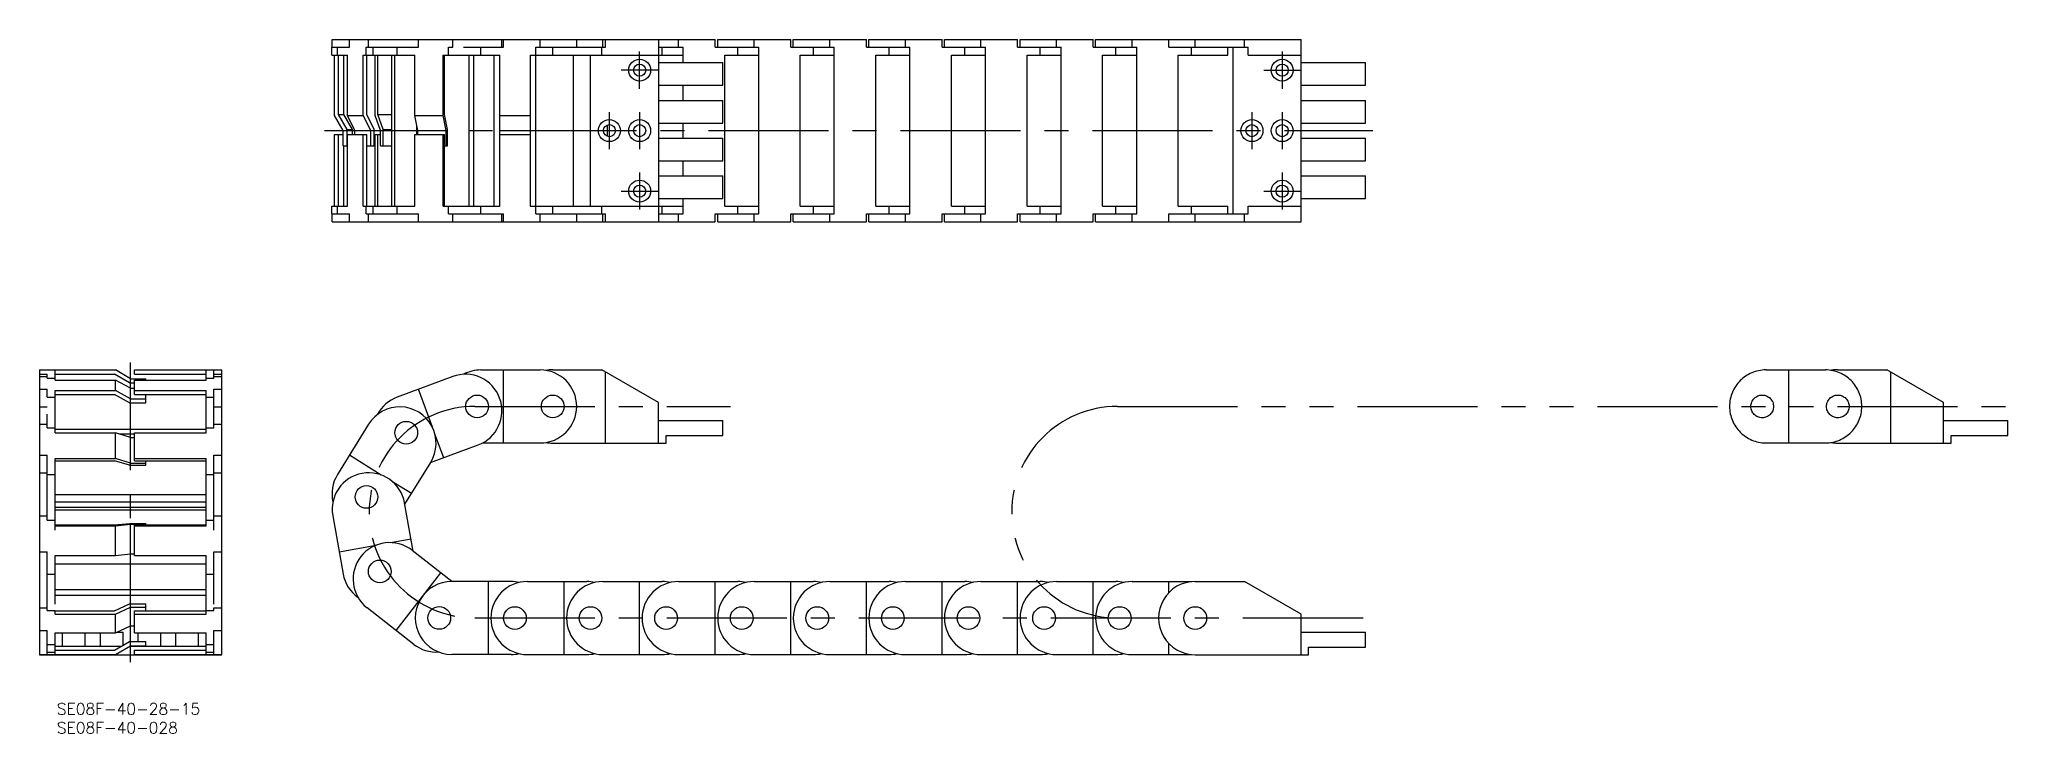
# Model space of a CAD drawing. Extents: x -48 to 475, y -21 to 163.
import ezdxf

# ---------------------------------------------------------------- set-up
doc = ezdxf.new("R2010")
doc.units = 0
doc.linetypes.add('CENTER', pattern=[50.8, 31.75, -6.35, 6.35, -6.35])
doc.linetypes.add('PHANTOM', pattern=[63.5, 31.75, -6.35, 6.35, -6.35, 6.35, -6.35])
doc.layers.get('0').update_dxf_attribs({"linetype": 'CONTINUOUS'})
doc.layers.add('CENTER', color=1, linetype='CENTER')
doc.styles.get("Standard").update_dxf_attribs({"font": 'txt.shx', "height": 3, "bigfont": 'bigfont.shx'})

msp = doc.modelspace()

# ---------------------------------------------------------------- linework, layer by layer
at = {"color": 7, "linetype": 'CONTINUOUS'}
for p, q in [((29.23, 160.72), (29.23, 162.77)), ((29.23, 162.77), (130.57, 162.77)), ((33.78, 160.72), (33.78, 162.77)), ((38.88, 160.72), (38.88, 162.77)), ((52.03, 160.72), (52.03, 162.77)), ((61.13, 160.72), (61.13, 162.77)), ((74.13, 160.72), (74.13, 162.77)), ((74.57, 160.72), (74.57, 162.77)), ((84.27, 160.72), (84.27, 162.77)), ((84.57, 162.78), (90.57, 162.78)), ((84.57, 162.77), (84.57, 162.78)), ((90.57, 162.77), (90.57, 162.78)), ((93.92, 160.72), (93.92, 162.77)), ((100.87, 160.72), (100.87, 162.77)), ((101.57, 160.72), (101.57, 162.77)), ((115.57, 162.77), (115.57, 114.57)), ((120.87, 160.72), (120.87, 162.77)), ((130.57, 160.72), (130.57, 162.77)), ((131.22, 160.72), (131.22, 162.77)), ((131.22, 162.77), (150.57, 162.77)), ((140.87, 160.72), (140.87, 162.77)), ((150.57, 160.72), (150.57, 162.77)), ((151.22, 160.72), (151.22, 162.77)), ((151.22, 162.77), (170.57, 162.77)), ((160.87, 160.72), (160.87, 162.77)), ((170.57, 160.72), (170.57, 162.77)), ((171.22, 160.72), (171.22, 162.77)), ((171.22, 162.77), (190.57, 162.77)), ((180.87, 160.72), (180.87, 162.77)), ((190.57, 160.72), (190.57, 162.77)), ((191.22, 160.72), (191.22, 162.77)), ((191.22, 162.77), (210.57, 162.77)), ((200.87, 160.72), (200.87, 162.77)), ((210.57, 160.72), (210.57, 162.77)), ((211.22, 160.72), (211.22, 162.77)), ((211.22, 162.77), (230.57, 162.77)), ((220.87, 160.72), (220.87, 162.77)), ((230.57, 160.72), (230.57, 162.77)), ((231.22, 160.72), (231.22, 162.77)), ((231.22, 162.77), (285.57, 162.77)), ((240.87, 160.72), (240.87, 162.77)), ((250.57, 160.72), (250.57, 162.77)), ((257.57, 160.72), (257.57, 162.77)), ((270.57, 160.72), (270.57, 162.77)), ((285.57, 114.57), (285.57, 162.77)), ((29.18, 158.67), (29.18, 160.72)), ((29.18, 160.72), (33.78, 160.72)), ((29.18, 158.67), (33.25, 158.67)), ((29.86, 142.67), (29.86, 158.67)), ((30.62, 158.67), (30.62, 160.72)), ((30.94, 142.96), (30.94, 158.67)), ((32.35, 142.96), (32.35, 158.67)), ((33.25, 142.67), (33.25, 158.67)), ((37.46, 142.67), (37.46, 158.67)), ((37.46, 158.67), (51.09, 158.67)), ((38.25, 158.67), (38.25, 160.72)), ((38.25, 160.72), (52.03, 160.72)), ((38.39, 142.96), (38.39, 158.67)), ((40.11, 158.67), (40.11, 160.72)), ((40.6, 142.67), (40.6, 158.67)), ((41.28, 142.96), (41.28, 158.67)), ((45.05, 118.67), (45.05, 158.67)), ((45.82, 118.67), (45.82, 158.67)), ((46.4, 158.67), (46.4, 160.72)), ((51.09, 142.67), (51.09, 158.67)), ((58.59, 142.67), (58.59, 158.67)), ((58.59, 158.67), (73.57, 158.67)), ((58.98, 142.96), (58.98, 158.67)), ((60, 158.67), (60, 160.72)), ((60, 160.72), (61.13, 160.72)), ((63.98, 160.72), (74.57, 160.72)), ((65.46, 118.67), (65.46, 158.67)), ((66.71, 118.67), (66.71, 158.67)), ((68.57, 158.67), (68.57, 160.72)), ((72.07, 118.67), (72.07, 158.67)), ((73.57, 118.67), (73.57, 158.67)), ((81.57, 158.67), (81.57, 118.67)), ((81.57, 158.67), (122.07, 158.67)), ((83.07, 116.62), (83.07, 160.72)), ((83.07, 160.72), (101.57, 160.72)), ((87.57, 158.67), (87.57, 160.72)), ((93.07, 118.67), (93.07, 158.67)), ((97.57, 118.67), (97.57, 158.67)), ((100.57, 158.67), (100.57, 160.72)), ((115.57, 160.72), (122.07, 160.72)), ((116.57, 158.67), (116.57, 160.72)), ((122.07, 156.67), (122.07, 160.72)), ((130.57, 160.72), (142.07, 160.72)), ((133.07, 118.67), (133.07, 158.67)), ((133.07, 158.67), (142.07, 158.67)), ((136.57, 158.67), (136.57, 160.72)), ((142.07, 116.62), (142.07, 160.72)), ((150.57, 160.72), (162.07, 160.72)), ((153.07, 118.67), (153.07, 158.67)), ((153.07, 158.67), (162.07, 158.67)), ((156.57, 158.67), (156.57, 160.72)), ((162.07, 116.62), (162.07, 160.72)), ((170.57, 160.72), (182.07, 160.72)), ((173.07, 118.67), (173.07, 158.67)), ((173.07, 158.67), (182.07, 158.67)), ((176.57, 158.67), (176.57, 160.72)), ((182.07, 116.62), (182.07, 160.72)), ((190.57, 160.72), (202.07, 160.72)), ((193.07, 118.67), (193.07, 158.67)), ((193.07, 158.67), (202.07, 158.67)), ((196.57, 158.67), (196.57, 160.72)), ((202.07, 116.62), (202.07, 160.72)), ((210.57, 160.72), (222.07, 160.72)), ((213.07, 118.67), (213.07, 158.67)), ((213.07, 158.67), (222.07, 158.67)), ((216.57, 158.67), (216.57, 160.72)), ((222.07, 116.62), (222.07, 160.72)), ((230.57, 160.72), (242.07, 160.72)), ((233.07, 118.67), (233.07, 158.67)), ((233.07, 158.67), (242.07, 158.67)), ((236.57, 158.67), (236.57, 160.72)), ((242.07, 116.62), (242.07, 160.72)), ((250.57, 160.72), (271.57, 160.72)), ((253.07, 118.67), (253.07, 158.67)), ((253.07, 158.67), (266.22, 158.67)), ((256.57, 158.67), (256.57, 160.72)), ((266.22, 158.67), (266.22, 160.72)), ((267.57, 116.62), (267.57, 160.72)), ((271.57, 158.67), (271.57, 160.72)), ((271.57, 158.67), (285.57, 158.67)), ((115.57, 156.67), (132.57, 156.67)), ((132.57, 150.67), (132.57, 156.67)), ((285.57, 156.67), (302.57, 156.67)), ((302.57, 150.67), (302.57, 156.67)), ((115.57, 150.67), (132.57, 150.67)), ((115.57, 146.67), (132.57, 146.67)), ((122.07, 146.67), (122.07, 150.67)), ((132.57, 140.67), (132.57, 146.67)), ((285.57, 150.67), (302.57, 150.67)), ((285.57, 146.67), (302.57, 146.67)), ((302.57, 140.67), (302.57, 146.67)), ((32.13, 138.67), (29.86, 142.67)), ((30.94, 142.96), (32.35, 142.96)), ((33.21, 138.96), (30.94, 142.96)), ((34.62, 138.96), (32.35, 142.96)), ((33.25, 142.67), (37.46, 142.67)), ((35.21, 138.67), (33.25, 142.67)), ((39.42, 138.67), (37.46, 142.67)), ((40.36, 138.96), (38.39, 142.96)), ((42.02, 138.67), (40.6, 142.67)), ((41.28, 142.96), (45.05, 142.96)), ((42.7, 138.96), (41.28, 142.96)), ((51.09, 142.67), (58.59, 142.67)), ((51.9, 138.67), (51.09, 142.67)), ((59.4, 138.67), (58.59, 142.67)), ((59.78, 138.96), (58.98, 142.96)), ((73.57, 142.67), (81.57, 142.67)), ((29.86, 118.67), (29.86, 137.67)), ((29.86, 137.67), (32.13, 137.67)), ((30.94, 118.67), (30.94, 137.67)), ((32.13, 134.67), (32.13, 138.67)), ((33.21, 134.67), (33.21, 138.96)), ((33.21, 138.96), (34.62, 138.96)), ((33.25, 118.67), (33.25, 137.67)), ((33.25, 137.67), (38.39, 137.67)), ((34.62, 137.67), (34.62, 138.96)), ((35.21, 137.67), (35.21, 138.67)), ((35.21, 138.67), (39.42, 138.67)), ((37.46, 118.67), (37.46, 137.67)), ((38.39, 118.67), (38.39, 137.67)), ((39.42, 134.67), (39.42, 138.67)), ((40.36, 134.67), (40.36, 138.96)), ((40.6, 118.67), (40.6, 137.67)), ((40.6, 137.67), (42.02, 137.67)), ((41.28, 118.67), (41.28, 137.67)), ((42.02, 134.67), (42.02, 138.67)), ((42.7, 134.67), (42.7, 138.96)), ((42.7, 138.96), (45.05, 138.96)), ((51.09, 118.67), (51.09, 137.67)), ((51.09, 137.67), (58.59, 137.67)), ((51.09, 137.67), (58.59, 137.67)), ((51.6, 137.67), (51.6, 140.14)), ((51.9, 137.67), (51.9, 138.67)), ((51.9, 138.67), (59.4, 138.67)), ((58.59, 118.67), (58.59, 137.67)), ((58.59, 137.67), (58.98, 137.67)), ((58.59, 137.67), (58.98, 137.67)), ((58.98, 118.67), (58.98, 137.67)), ((59.4, 134.67), (59.4, 138.67)), ((59.78, 134.67), (59.78, 138.96)), ((73.57, 138.67), (81.57, 138.67)), ((73.57, 137.67), (81.57, 137.67)), ((102.07, 137.15), (102.07, 140.19)), ((115.57, 140.67), (132.57, 140.67)), ((115.57, 136.67), (132.57, 136.67)), ((122.07, 136.67), (122.07, 140.67)), ((132.57, 130.67), (132.57, 136.67)), ((285.57, 140.67), (302.57, 140.67)), ((285.57, 136.67), (302.57, 136.67)), ((302.57, 130.67), (302.57, 136.67)), ((32.13, 134.67), (33.25, 134.67)), ((32.35, 118.67), (32.35, 134.67)), ((38.39, 134.67), (40.36, 134.67)), ((42.02, 134.67), (45.05, 134.67)), ((58.98, 134.67), (59.78, 134.67)), ((115.57, 130.67), (132.57, 130.67)), ((115.57, 126.67), (132.57, 126.67)), ((122.07, 126.67), (122.07, 130.67)), ((132.57, 120.67), (132.57, 126.67)), ((285.57, 130.67), (302.57, 130.67)), ((285.57, 126.67), (302.57, 126.67)), ((302.57, 120.67), (302.57, 126.67)), ((115.57, 120.67), (132.57, 120.67)), ((122.07, 116.62), (122.07, 120.67)), ((285.57, 120.67), (302.57, 120.67)), ((29.18, 116.62), (29.18, 118.67)), ((29.18, 118.67), (33.25, 118.67)), ((29.18, 116.62), (33.78, 116.62)), ((29.23, 114.57), (29.23, 116.62)), ((30.62, 116.62), (30.62, 118.67)), ((33.78, 114.57), (33.78, 116.62)), ((37.46, 118.67), (51.09, 118.67)), ((38.25, 116.62), (38.25, 118.67)), ((38.25, 116.62), (52.03, 116.62)), ((38.88, 114.57), (38.88, 116.62)), ((40.11, 116.62), (40.11, 118.67)), ((46.4, 116.62), (46.4, 118.67)), ((52.03, 114.57), (52.03, 116.62)), ((58.59, 118.67), (73.57, 118.67)), ((60, 116.62), (60, 118.67)), ((60, 116.62), (74.57, 116.62)), ((61.13, 114.57), (61.13, 116.62)), ((68.57, 116.62), (68.57, 118.67)), ((74.13, 114.57), (74.13, 116.62)), ((74.57, 114.57), (74.57, 116.62)), ((81.57, 118.67), (122.07, 118.67)), ((83.07, 116.62), (101.57, 116.62)), ((84.27, 114.57), (84.27, 116.62)), ((87.57, 116.62), (87.57, 118.67)), ((93.92, 114.57), (93.92, 116.62)), ((100.57, 116.62), (100.57, 118.67)), ((100.87, 114.57), (100.87, 116.62)), ((101.57, 114.57), (101.57, 116.62)), ((115.57, 116.62), (122.07, 116.62)), ((116.57, 116.62), (116.57, 118.67)), ((120.87, 114.57), (120.87, 116.62)), ((130.57, 114.57), (130.57, 116.62)), ((130.57, 116.62), (142.07, 116.62)), ((131.22, 114.57), (131.22, 116.62)), ((133.07, 118.67), (142.07, 118.67)), ((136.57, 116.62), (136.57, 118.67)), ((140.87, 114.57), (140.87, 116.62)), ((150.57, 114.57), (150.57, 116.62)), ((150.57, 116.62), (162.07, 116.62)), ((151.22, 114.57), (151.22, 116.62)), ((153.07, 118.67), (162.07, 118.67)), ((156.57, 116.62), (156.57, 118.67)), ((160.87, 114.57), (160.87, 116.62)), ((170.57, 114.57), (170.57, 116.62)), ((170.57, 116.62), (182.07, 116.62)), ((171.22, 114.57), (171.22, 116.62)), ((173.07, 118.67), (182.07, 118.67)), ((176.57, 116.62), (176.57, 118.67)), ((180.87, 114.57), (180.87, 116.62)), ((190.57, 114.57), (190.57, 116.62)), ((190.57, 116.62), (202.07, 116.62)), ((191.22, 114.57), (191.22, 116.62)), ((193.07, 118.67), (202.07, 118.67)), ((196.57, 116.62), (196.57, 118.67)), ((200.87, 114.57), (200.87, 116.62)), ((210.57, 114.57), (210.57, 116.62)), ((210.57, 116.62), (222.07, 116.62)), ((211.22, 114.57), (211.22, 116.62)), ((213.07, 118.67), (222.07, 118.67)), ((216.57, 116.62), (216.57, 118.67)), ((220.87, 114.57), (220.87, 116.62)), ((230.57, 114.57), (230.57, 116.62)), ((230.57, 116.62), (242.07, 116.62)), ((231.22, 114.57), (231.22, 116.62)), ((233.07, 118.67), (242.07, 118.67)), ((236.57, 116.62), (236.57, 118.67)), ((240.87, 114.57), (240.87, 116.62)), ((250.57, 114.57), (250.57, 116.62)), ((250.57, 116.62), (271.57, 116.62)), ((253.07, 118.67), (266.22, 118.67)), ((256.57, 116.62), (256.57, 118.67)), ((257.57, 114.57), (257.57, 116.62)), ((266.22, 116.62), (266.22, 118.67)), ((270.57, 114.57), (270.57, 116.62)), ((271.57, 116.62), (271.57, 118.67)), ((271.57, 118.67), (285.57, 118.67)), ((29.23, 114.57), (130.57, 114.57)), ((84.57, 114.56), (84.57, 114.57)), ((84.57, 114.56), (90.57, 114.56)), ((90.57, 114.56), (90.57, 114.57)), ((131.22, 114.57), (150.57, 114.57)), ((151.22, 114.57), (170.57, 114.57)), ((171.22, 114.57), (190.57, 114.57)), ((191.22, 114.57), (210.57, 114.57)), ((211.22, 114.57), (230.57, 114.57)), ((231.22, 114.57), (285.57, 114.57)), ((240.87, 114.57), (250.57, 114.57)), ((-48.2, 75.35), (-28.1, 75.35)), ((-48.2, 75.35), (-48.2, 0)), ((-48.2, 74.2), (-46.15, 74.2)), ((-48.2, 73.6), (-46.15, 73.6)), ((-46.15, 73.18), (-46.15, 74.2)), ((-44.1, 72.66), (-44.1, 75.35)), ((-44.1, 74.25), (-28.39, 74.25)), ((-24.39, 71.94), (-28.39, 74.25)), ((-24.1, 73.04), (-28.1, 75.35)), ((-23.1, 74.25), (-23.1, 75.35)), ((-23.1, 75.35), (-4.1, 75.35)), ((-23.1, 74.25), (-4.1, 74.25)), ((-4.1, 72.66), (-4.1, 75.35)), ((-4.1, 75.35), (-2.05, 75.35)), ((-2.05, 73.18), (-2.05, 75.35)), ((-2.05, 75.35), (0, 75.35)), ((-2.05, 74.2), (0, 74.2)), ((-2.05, 73.6), (0, 73.6)), ((0, 0), (0, 75.35)), ((61.13, 73.6), (46.4, 68.15)), ((68.57, 75.35), (84.27, 75.35)), ((74.57, 56.05), (74.57, 75.35)), ((87.57, 75.4), (100.57, 75.4)), ((115.57, 66.74), (100.57, 75.4)), ((101.57, 56), (101.57, 74.82)), ((-48.2, 70.23), (-46.15, 70.23)), ((-46.15, 73.18), (-44.1, 73.18)), ((-46.15, 68.15), (-46.15, 70.23)), ((-46.15, 68.15), (-44.1, 68.15)), ((-44.1, 72.66), (-28.1, 72.66)), ((-44.1, 58.72), (-44.1, 69.88)), ((-44.1, 69.88), (-28.1, 69.88)), ((-44.1, 68.85), (-28.39, 68.85)), ((-24.39, 66.69), (-28.39, 68.85)), ((-28.1, 69.88), (-28.1, 72.66)), ((-24.1, 70.5), (-28.1, 72.66)), ((-24.1, 67.72), (-28.1, 69.88)), ((-24.39, 71.94), (-23.1, 71.94)), ((-24.1, 73.04), (-20.1, 73.04)), ((-24.1, 67.72), (-24.1, 70.5)), ((-24.1, 67.72), (-24.1, 70.5)), ((-24.1, 70.5), (-23.1, 70.5)), ((-23.1, 68.85), (-23.1, 72.66)), ((-23.1, 72.66), (-4.1, 72.66)), ((-23.1, 69.88), (-4.1, 69.88)), ((-23.1, 68.85), (-4.1, 68.85)), ((-20.1, 72.66), (-20.1, 73.04)), ((-20.1, 66.69), (-20.1, 68.85)), ((-4.1, 73.18), (-2.05, 73.18)), ((-4.1, 58.72), (-4.1, 69.88)), ((-4.1, 68.15), (-2.05, 68.15)), ((-2.05, 60), (-2.05, 70.23)), ((-2.05, 70.23), (0, 70.23)), ((55.76, 60.18), (52.03, 70.23)), ((-48.2, 65.59), (-46.15, 65.59)), ((-46.15, 60), (-46.15, 63.65)), ((-24.39, 66.69), (-20.1, 66.69)), ((-24.1, 67.72), (-20.1, 67.72)), ((-2.05, 65.59), (0, 65.59)), ((115.57, 56), (115.57, 66.74)), ((-48.2, 61.02), (-46.15, 61.02)), ((-46.15, 60), (-44.1, 60)), ((-44.1, 59.65), (-4.1, 59.65)), ((-44.1, 58.72), (-28.1, 58.72)), ((-28.1, 51.92), (-28.1, 58.72)), ((-24.1, 57.51), (-28.1, 58.72)), ((-27.25, 58.46), (-23.1, 58.46)), ((-24.1, 50.7), (-24.1, 57.51)), ((-24.1, 57.51), (-23.1, 57.51)), ((-23.1, 51.34), (-23.1, 58.72)), ((-23.1, 58.72), (-4.1, 58.72)), ((-4.1, 60), (-2.05, 60)), ((-2.05, 61.02), (0, 61.02)), ((38.88, 61.02), (30.62, 47.66)), ((58.74, 52.13), (56.42, 58.38)), ((115.57, 62), (132.57, 62)), ((117.57, 58), (132.57, 58)), ((117.57, 56), (117.57, 58)), ((132.57, 58), (132.57, 62)), ((-48.2, 52.77), (-46.15, 52.77)), ((-46.15, 35.61), (-46.15, 52.77)), ((-2.05, 32.94), (-2.05, 52.77)), ((-2.05, 52.77), (0, 52.77)), ((-2.05, 52.77), (0, 52.77)), ((42.23, 47.54), (33.78, 52.77)), ((55.28, 50.85), (67.83, 55.5)), ((69.04, 56.05), (84.27, 56.05)), ((87.57, 56), (117.57, 56)), ((-48.2, 48.14), (-46.15, 48.14)), ((-46.15, 47.66), (-44.1, 47.66)), ((-44.1, 32.94), (-44.1, 51.92)), ((-44.1, 51.92), (-28.1, 51.92)), ((-44.1, 51.34), (-28.39, 51.34)), ((-24.39, 50.12), (-28.39, 51.34)), ((-24.1, 50.7), (-28.1, 51.92)), ((-24.39, 50.12), (-20.1, 50.12)), ((-24.1, 50.7), (-20.1, 50.7)), ((-23.1, 51.92), (-4.1, 51.92)), ((-23.1, 51.34), (-4.1, 51.34)), ((-20.1, 50.12), (-20.1, 51.34)), ((-4.1, 34.14), (-4.1, 51.92)), ((-4.1, 47.66), (-2.05, 47.66)), ((-2.05, 48.14), (0, 48.14)), ((48.45, 39.8), (55.3, 50.88)), ((-44.1, 42.38), (-4.1, 42.38)), ((50.19, 42.62), (45.49, 45.53)), ((-48.2, 36.79), (-46.15, 36.79)), ((-44.1, 40.49), (-4.1, 40.49)), ((-44.1, 39), (-4.1, 39)), ((-44.1, 38.37), (-4.1, 38.37)), ((-2.05, 36.79), (0, 36.79)), ((29.38, 36.79), (32.14, 21.34)), ((50.67, 27.38), (48.38, 40.19)), ((-46.15, 35.61), (-44.1, 35.61)), ((-44.1, 34.33), (-28.39, 34.33)), ((-44.1, 34.14), (-28.1, 34.14)), ((-28.39, 34.33), (-24.39, 34.73)), ((-28.1, 34.14), (-24.1, 34.54)), ((-28.1, 26.26), (-28.1, 34.14)), ((-24.39, 34.73), (-20.1, 34.73)), ((-24.1, 26.67), (-24.1, 34.54)), ((-24.1, 34.54), (-20.1, 34.54)), ((-23.1, 26.26), (-23.1, 34.33)), ((-23.1, 34.33), (-4.1, 34.33)), ((-23.1, 34.14), (-4.1, 34.14)), ((-20.1, 34.33), (-20.1, 34.73)), ((-4.1, 35.61), (-2.05, 35.61)), ((-48.2, 27.24), (-46.15, 27.24)), ((-46.15, 11.68), (-46.15, 27.24)), ((-44.1, 13.38), (-44.1, 26.26)), ((-44.1, 26.26), (-28.1, 26.26)), ((-28.1, 26.26), (-24.1, 26.67)), ((-24.1, 26.67), (-23.1, 26.67)), ((-23.1, 26.26), (-4.1, 26.26)), ((-4.1, 10.75), (-4.1, 26.26)), ((-2.05, 13.38), (-2.05, 27.24)), ((-2.05, 27.24), (0, 27.24)), ((31.09, 27.24), (40.87, 28.99)), ((44.64, 29.66), (50.09, 30.64)), ((60.91, 19.37), (50.36, 27.62)), ((-46.15, 21.34), (-44.1, 21.34)), ((-44.1, 24.04), (-4.1, 24.04)), ((-4.1, 21.34), (-2.05, 21.34)), ((46.12, 6.44), (58, 21.64)), ((-44.1, 17.27), (-4.1, 17.27)), ((-44.1, 15.76), (-4.1, 15.76)), ((70.59, 19.36), (60.89, 19.37)), ((76.59, 19.35), (60.89, 19.37)), ((70.56, 0.06), (70.59, 19.36)), ((80.87, 19.35), (96.57, 19.35)), ((90.57, 0.05), (90.57, 19.35)), ((100.87, 19.35), (116.57, 19.35)), ((110.57, 0.05), (110.57, 19.35)), ((120.87, 19.35), (136.57, 19.35)), ((130.57, 0.05), (130.57, 19.35)), ((140.87, 19.35), (156.57, 19.35)), ((150.57, 0.05), (150.57, 19.35)), ((160.87, 19.35), (176.57, 19.35)), ((170.57, 0.05), (170.57, 19.35)), ((180.87, 19.35), (196.57, 19.35)), ((190.57, 0.05), (190.57, 19.35)), ((200.87, 19.35), (216.57, 19.35)), ((210.57, 0.05), (210.57, 19.35)), ((220.87, 19.35), (236.57, 19.35)), ((230.57, 0.05), (230.57, 19.35)), ((240.87, 19.35), (256.57, 19.35)), ((250.57, 16.41), (250.57, 19.35)), ((257.57, 19.4), (270.57, 19.4)), ((285.57, 10.74), (270.57, 19.4)), ((-48.2, 12.42), (-46.15, 12.42)), ((-46.15, 11.68), (-44.1, 11.68)), ((-44.1, 10.75), (-44.1, 11.68)), ((-44.1, 11.62), (-28.39, 11.62)), ((-44.1, 10.75), (-28.1, 10.75)), ((-28.39, 11.62), (-24.39, 13.44)), ((-28.1, 10.75), (-24.1, 12.57)), ((-28.1, 5.82), (-28.1, 10.75)), ((-24.39, 13.44), (-20.1, 13.44)), ((-24.1, 7.64), (-24.1, 12.57)), ((-24.1, 12.57), (-20.1, 12.57)), ((-23.1, 5.82), (-23.1, 11.62)), ((-23.1, 11.62), (-4.1, 11.62)), ((-23.1, 10.75), (-4.1, 10.75)), ((-20.1, 11.62), (-20.1, 13.44)), ((-4.1, 11.68), (-2.05, 11.68)), ((-2.05, 11.68), (-2.05, 12.42)), ((-2.05, 12.42), (0, 12.42)), ((50.84, 2.74), (38.47, 12.42)), ((285.57, 0), (285.57, 10.74)), ((-48.2, 6.44), (-46.15, 6.44)), ((-46.15, 0), (-46.15, 6.44)), ((-44.1, 0.05), (-44.1, 5.82)), ((-44.1, 5.82), (-28.1, 5.82)), ((-42.1, 2.3), (-42.1, 5.82)), ((-36.1, 2.3), (-36.1, 5.82)), ((-32.1, 2.3), (-32.1, 5.82)), ((-28.1, 5.82), (-24.1, 7.64)), ((-28.1, 5.82), (-24.1, 7.64)), ((-27.71, 6), (-26.1, 6)), ((-26.1, 2.5), (-26.1, 6)), ((-24.1, 7.64), (-23.1, 7.64)), ((-24.1, 7.64), (-23.1, 7.64)), ((-23.1, 5.82), (-4.1, 5.82)), ((-22.1, 3.48), (-22.1, 5.82)), ((-16.1, 2.3), (-16.1, 5.82)), ((-12.1, 2.3), (-12.1, 5.82)), ((-6.1, 2.3), (-6.1, 5.82)), ((-4.1, 0.05), (-4.1, 5.82)), ((-2.05, 0), (-2.05, 6.44)), ((-2.05, 6.44), (0, 6.44)), ((285.57, 6), (302.57, 6)), ((302.57, 2), (302.57, 6)), ((-48.2, 0.07), (-46.15, 0.07)), ((-48.2, 0.06), (-46.15, 0.06)), ((-48.2, 0.05), (-28.1, 0.05)), ((-48.2, 0), (0, 0)), ((-46.15, 2.74), (-44.1, 2.74)), ((-46.15, 0.7), (-44.1, 0.7)), ((-46.15, 0.07), (-44.1, 0.07)), ((-46.15, 0.07), (-44.1, 0.07)), ((-46.15, 0.05), (-44.1, 0.05)), ((-46.15, 0.05), (-44.1, 0.05)), ((-44.1, 2.3), (-26.44, 2.3)), ((-44.1, 1.17), (-28.39, 1.17)), ((-44.1, 0.07), (-28.1, 0.07)), ((-44.1, 0.06), (-28.1, 0.06)), ((-28.39, 1.17), (-24.39, 3.48)), ((-28.39, 1.17), (-24.39, 3.48)), ((-28.1, 0.07), (-24.1, 2.38)), ((-28.1, 0.06), (-24.1, 2.37)), ((-28.1, 0.05), (-24.1, 2.36)), ((-28.1, 0.06), (-28.1, 0.07)), ((-24.39, 3.48), (-20.1, 3.48)), ((-24.2, 2.3), (-4.1, 2.3)), ((-24.1, 2.37), (-24.1, 2.38)), ((-24.1, 2.38), (-20.1, 2.38)), ((-24.1, 2.37), (-20.1, 2.37)), ((-24.1, 2.36), (-20.1, 2.36)), ((-23.1, 0.05), (-23.1, 1.17)), ((-23.1, 1.17), (-4.1, 1.17)), ((-23.1, 0.07), (-4.1, 0.07)), ((-23.1, 0.06), (-4.1, 0.06)), ((-23.1, 0.05), (0, 0.05)), ((-22.1, 2.3), (-22.1, 2.36)), ((-20.1, 2.36), (-20.1, 3.48)), ((-4.1, 2.74), (-2.05, 2.74)), ((-4.1, 0.7), (-2.05, 0.7)), ((-4.1, 0.07), (-2.05, 0.07)), ((-4.1, 0.05), (-2.05, 0.05)), ((-4.1, 0.05), (-2.05, 0.05)), ((-2.05, 0.07), (0, 0.07)), ((-2.05, 0.06), (0, 0.06)), ((76.56, 0.05), (60.86, 0.07)), ((80.87, 0.05), (96.57, 0.05)), ((100.87, 0.05), (116.57, 0.05)), ((120.87, 0.05), (136.57, 0.05)), ((140.87, 0.05), (156.57, 0.05)), ((160.87, 0.05), (176.57, 0.05)), ((180.87, 0.05), (196.57, 0.05)), ((200.87, 0.05), (216.57, 0.05)), ((220.87, 0.05), (236.57, 0.05)), ((240.87, 0.05), (256.57, 0.05)), ((250.57, 0.05), (250.57, 2.99)), ((257.57, 0), (287.57, 0)), ((287.57, 0), (287.57, 2)), ((287.57, 2), (302.57, 2))]:
    msp.add_line(p, q, dxfattribs=at)
at = {"color": 3, "linetype": 'PHANTOM'}
for p, q in [((408.57, 75.35), (424.27, 75.35)), ((414.57, 56.05), (414.57, 75.35)), ((427.57, 75.4), (440.57, 75.4)), ((455.57, 66.74), (440.57, 75.4)), ((441.57, 56), (441.57, 74.82)), ((237, 65.7), (474.57, 65.7)), ((455.57, 56), (455.57, 66.74)), ((455.57, 62), (472.57, 62)), ((457.57, 58), (472.57, 58)), ((457.57, 56), (457.57, 58)), ((472.57, 58), (472.57, 62)), ((408.57, 56.05), (424.27, 56.05)), ((427.57, 56), (457.57, 56))]:
    msp.add_line(p, q, dxfattribs=at)
at = {"color": 7, "linetype": 'CONTINUOUS'}
for centre, radius in [((110.57, 154.67), 2.9), ((280.57, 154.67), 2.9), ((110.57, 154.67), 1.6), ((280.57, 154.67), 1.6), ((102.57, 138.67), 2.9), ((110.57, 138.67), 2.9), ((272.57, 138.67), 2.9), ((280.57, 138.67), 2.9), ((102.57, 138.67), 1.6), ((110.57, 138.67), 1.6), ((272.57, 138.67), 1.6), ((280.57, 138.67), 1.6), ((110.57, 122.67), 2.9), ((280.57, 122.67), 2.9), ((110.57, 122.67), 1.6), ((280.57, 122.67), 1.6), ((67.57, 65.7), 3), ((87.57, 65.7), 3), ((48.82, 58.75), 3), ((38.3, 41.74), 3), ((41.82, 22.05), 3), ((57.57, 9.73), 3), ((77.57, 9.7), 3), ((97.57, 9.7), 3), ((117.57, 9.7), 3), ((137.57, 9.7), 3), ((157.57, 9.7), 3), ((177.57, 9.7), 3), ((197.57, 9.7), 3), ((217.57, 9.7), 3), ((237.57, 9.7), 3), ((257.57, 9.7), 3)]:
    msp.add_circle(centre, radius, dxfattribs=at)
at = {"color": 3, "linetype": 'PHANTOM'}
for centre in [(407.57, 65.7), (427.57, 65.7)]:
    msp.add_circle(centre, 3, dxfattribs=at)
at = {"color": 7, "linetype": 'CONTINUOUS'}
for centre, radius, start, end in [((64.48, 64.55), 9.65, 290.3342, 110.3342), ((68.57, 65.7), 9.65, 90, 118.3734), ((84.27, 65.7), 9.65, 270, 90), ((87.57, 65.7), 9.7, 89.9997, 100.6736), ((49.76, 59.1), 9.65, 110.3342, 152.0933), ((47.08, 55.94), 9.65, 328.275, 148.275), ((87.57, 65.7), 9.7, 259.3264, 270.0003), ((38.83, 42.59), 9.65, 148.275, 193.0222), ((38.88, 38.49), 9.65, 10.1247, 190.1247), ((44.42, 20.02), 9.65, 51.9744, 231.9744), ((41.64, 23.03), 9.65, 190.1247, 234.8719), ((60.87, 9.72), 9.65, 89.9151, 269.9151), ((80.87, 9.7), 9.65, 90, 270), ((76.57, 9.7), 9.65, 77.1068, 89.9151), ((100.87, 9.7), 9.65, 90, 270), ((96.57, 9.7), 9.65, 77.1266, 90), ((120.87, 9.7), 9.65, 90, 270), ((116.57, 9.7), 9.65, 77.1266, 90), ((140.87, 9.7), 9.65, 90, 270), ((136.57, 9.7), 9.65, 77.1266, 90), ((160.87, 9.7), 9.65, 90, 270), ((156.57, 9.7), 9.65, 77.1266, 90), ((180.87, 9.7), 9.65, 90, 270), ((176.57, 9.7), 9.65, 77.1266, 90), ((200.87, 9.7), 9.65, 90, 270), ((196.57, 9.7), 9.65, 77.1266, 90), ((220.87, 9.7), 9.65, 90, 270), ((216.57, 9.7), 9.65, 77.1266, 90), ((240.87, 9.7), 9.65, 90, 270), ((236.57, 9.7), 9.65, 77.1266, 90), ((257.57, 9.7), 9.7, 89.9997, 270.0003), ((256.57, 9.7), 9.65, 89.9038, 90), ((56.79, 10.35), 9.65, 231.9743, 273.7335), ((76.57, 9.7), 9.65, 269.9152, 282.8537), ((96.57, 9.7), 9.65, 270, 282.8735), ((116.57, 9.7), 9.65, 270, 282.8735), ((136.57, 9.7), 9.65, 270, 282.8734), ((156.57, 9.7), 9.65, 270, 282.8734), ((176.57, 9.7), 9.65, 270, 282.8734), ((196.57, 9.7), 9.65, 270, 282.8735), ((216.57, 9.7), 9.65, 270, 282.8735), ((236.57, 9.7), 9.65, 270, 282.8734), ((256.57, 9.7), 9.65, 270, 270.0963)]:
    msp.add_arc(centre, radius, start, end, dxfattribs=at)
at = {"color": 3, "linetype": 'PHANTOM'}
for centre, radius, start, end in [((408.57, 65.7), 9.65, 90, 270), ((424.27, 65.7), 9.65, 270, 90), ((427.57, 65.7), 9.7, 89.9997, 100.6736), ((237, 37.71), 27.99, 90, 270), ((427.57, 65.7), 9.7, 259.3264, 270.0003)]:
    msp.add_arc(centre, radius, start, end, dxfattribs=at)
at = {"layer": 'CENTER', "color": 1, "linetype": 'CENTER'}
for p, q in [((110.57, 149.77), (110.57, 159.57)), ((280.57, 159.57), (280.57, 149.77)), ((115.47, 154.67), (105.67, 154.67)), ((275.67, 154.67), (285.47, 154.67)), ((102.57, 133.77), (102.57, 143.57)), ((110.57, 143.57), (110.57, 133.77)), ((272.57, 143.57), (272.57, 133.77)), ((280.57, 143.57), (280.57, 133.77)), ((27.18, 138.67), (304.57, 138.67)), ((110.57, 127.57), (110.57, 117.77)), ((280.57, 127.57), (280.57, 117.77)), ((105.67, 122.67), (115.47, 122.67)), ((275.67, 122.67), (285.47, 122.67)), ((-24.1, -2), (-24.1, 77.35)), ((67, 65.7), (134.57, 65.7)), ((67, 9.73), (304.57, 9.73))]:
    msp.add_line(p, q, dxfattribs=at)
msp.add_arc((67, 37.71), 27.99, 90, 270, dxfattribs=at)

# ---------------------------------------------------------------- texts
at = {"color": 7, "linetype": 'CONTINUOUS'}
for s, p in [('SE08F-40-28-15', (-43.61, -15.84)), ('SE08F-40-028', (-43.61, -20.84))]:
    msp.add_text(s, height=3, dxfattribs=at).set_placement(p)

doc.saveas('drawing.dxf')
